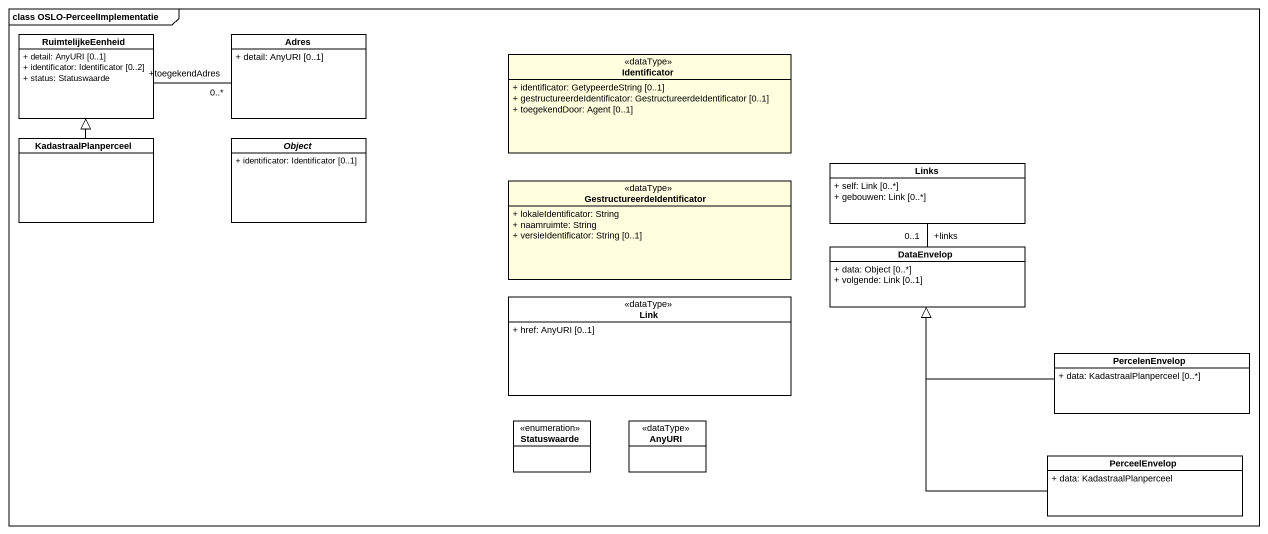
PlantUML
@startuml
mainframe class OSLO-PerceelImplementatie
hide circle
hide empty members
skinparam classAttributeIconSize 0
class RuimtelijkeEenheid {
  + detail: AnyURI [0..1]
  + identificator: Identificator [0..2]
  + status: Statuswaarde
}
class Adres {
  + detail: AnyURI [0..1]
}
class Identificator <<dataType>> #FFFFE0 {
  + identificator: GetypeerdeString [0..1]
  + gestructureerdeIdentificator: GestructureerdeIdentificator [0..1]
  + toegekendDoor: Agent [0..1]
}
class KadastraalPlanperceel
abstract class "Object" as Object_ {
  + identificator: Identificator [0..1]
}
class GestructureerdeIdentificator <<dataType>> #FFFFE0 {
  + lokaleIdentificator: String
  + naamruimte: String
  + versieIdentificator: String [0..1]
}
class Links {
  + self: Link [0..*]
  + gebouwen: Link [0..*]
}
class DataEnvelop {
  + data: Object [0..*]
  + volgende: Link [0..1]
}
class Link <<dataType>> {
  + href: AnyURI [0..1]
}
class PercelenEnvelop {
  + data: KadastraalPlanperceel [0..*]
}
enum Statuswaarde
class AnyURI <<dataType>>
class PerceelEnvelop {
  + data: KadastraalPlanperceel
}
RuimtelijkeEenheid -right- "+toegekendAdres\n0..*" Adres
KadastraalPlanperceel -up-|> RuimtelijkeEenheid
DataEnvelop -up- "+links\n0..1" Links
PercelenEnvelop -left-|> DataEnvelop
PerceelEnvelop -up-|> DataEnvelop
@enduml
